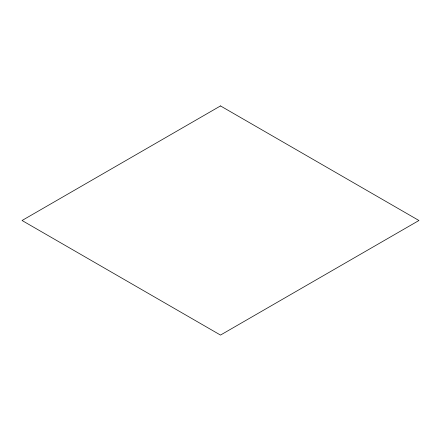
<?xml version="1.0" encoding="UTF-8"?>
<svg xmlns="http://www.w3.org/2000/svg" width="441" height="441" viewBox="0 0 441 441"><rect width="100%" height="100%" fill="white"/><g stroke="black" fill="none" stroke-linecap="round" stroke-linejoin="round"><path stroke-width="0.66" d="M220.5 105.928L22.05 220.5L220.5 335.072L418.95 220.5L220.5 105.928"/></g></svg>
